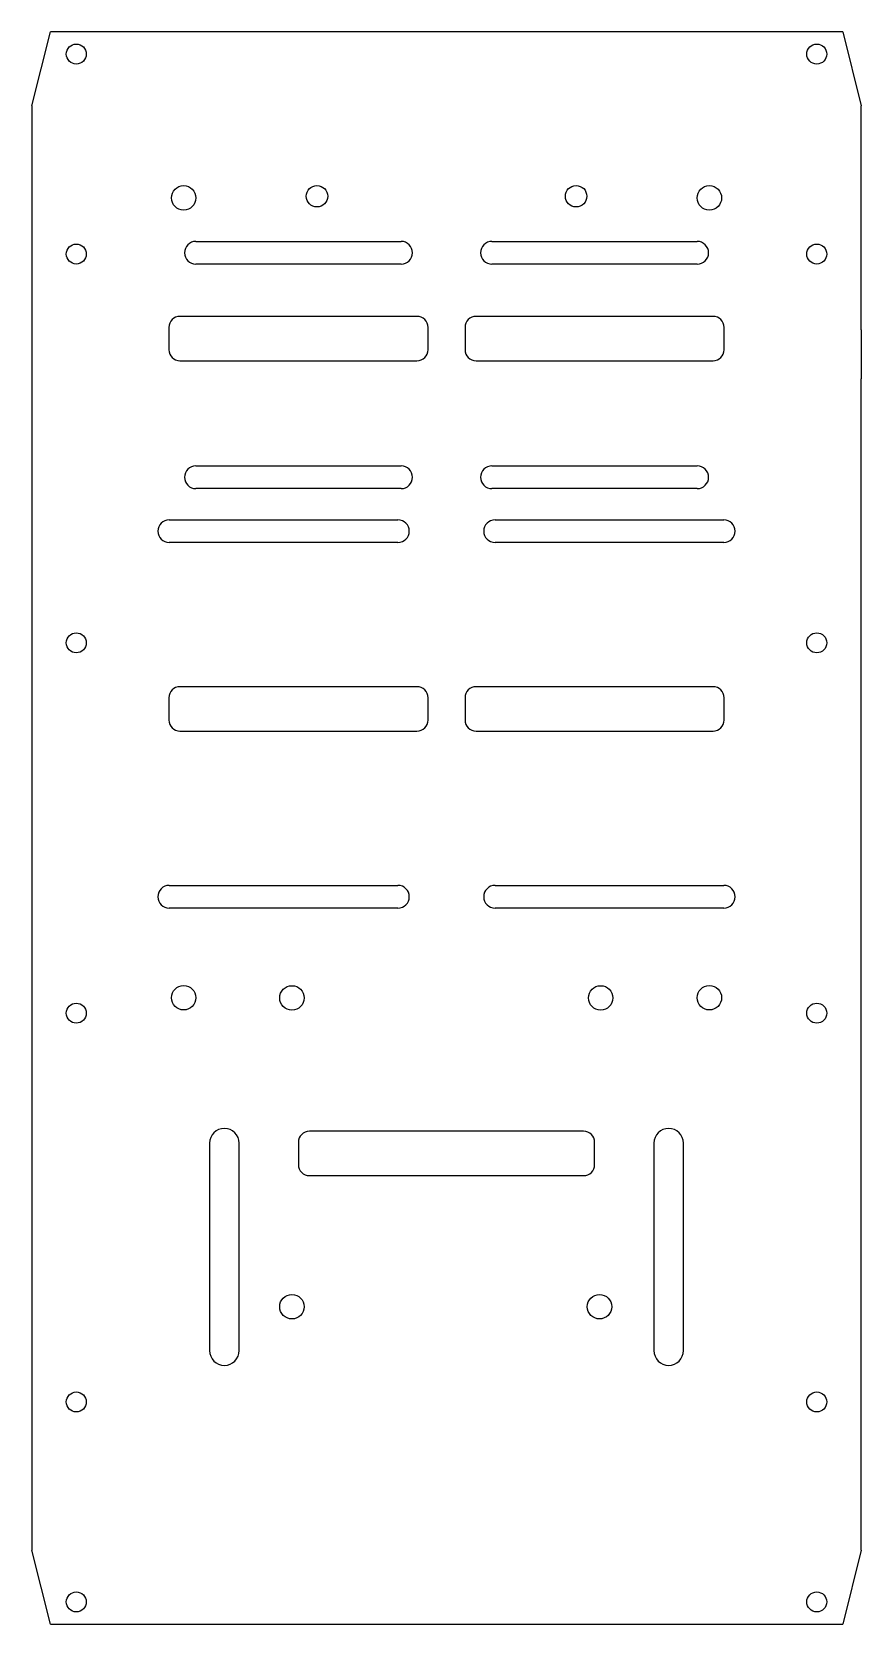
# Model space of a CAD drawing. Header units: inches. Extents: x 8 to 120, y 5 to 220.
import ezdxf

# ---------------------------------------------------------------- set-up
doc = ezdxf.new("R2010")
doc.units = ezdxf.units.IN
doc.header["$MEASUREMENT"] = 0
doc.layers.add('VISIBLE', color=7, linetype='Continuous')

msp = doc.modelspace()

# ---------------------------------------------------------------- linework, layer by layer
at = {"color": 7, "linetype": 'Continuous', "lineweight": 25}
for p, q in [((59.51, 181.46), (27.51, 181.46)), ((99.51, 181.46), (67.51, 181.46)), ((26.01, 179.96), (26.01, 176.96)), ((61.01, 176.96), (61.01, 179.96)), ((66.01, 179.96), (66.01, 176.96)), ((101.01, 176.96), (101.01, 179.96)), ((27.51, 175.46), (59.51, 175.46)), ((67.51, 175.46), (99.51, 175.46)), ((59.51, 131.46), (27.51, 131.46)), ((99.51, 131.46), (67.51, 131.46)), ((26.01, 129.96), (26.01, 126.96)), ((61.01, 126.96), (61.01, 129.96)), ((66.01, 129.96), (66.01, 126.96)), ((101.01, 126.96), (101.01, 129.96)), ((27.51, 125.46), (59.51, 125.46)), ((67.51, 125.46), (99.51, 125.46)), ((82.01, 71.44), (45.01, 71.44)), ((31.51, 69.82), (31.51, 41.82)), ((35.51, 41.82), (35.51, 69.82)), ((43.51, 69.94), (43.51, 66.94)), ((83.51, 66.94), (83.51, 69.94)), ((91.51, 69.82), (91.51, 41.82)), ((95.51, 41.82), (95.51, 69.82)), ((45.01, 65.44), (82.01, 65.44))]:
    msp.add_line(p, q, dxfattribs=at)
for p, q in [((7.51, 179.63), (7.51, 173.03)), ((119.51, 179.63), (119.51, 173.03))]:
    msp.add_line(p, q)
for points in [[(29.65, 191.58), (57.37, 191.58)], [(69.65, 191.58), (97.37, 191.58)], [(57.37, 188.52), (29.65, 188.52)], [(97.37, 188.52), (69.65, 188.52)], [(29.65, 161.26), (57.37, 161.26)], [(69.65, 161.26), (97.37, 161.26)], [(57.37, 158.2), (29.65, 158.2)], [(97.37, 158.2), (69.65, 158.2)], [(26.06, 153.99), (56.95, 153.99)], [(70.06, 153.99), (100.95, 153.99)], [(56.95, 150.93), (26.06, 150.93)], [(100.95, 150.93), (70.06, 150.93)], [(26.06, 104.63), (56.95, 104.63)], [(70.06, 104.63), (100.95, 104.63)], [(56.95, 101.57), (26.06, 101.57)], [(100.95, 101.57), (70.06, 101.57)]]:
    msp.add_lwpolyline(points)
for centre, radius in [((28.01, 197.46), 1.65), ((46.01, 197.68), 1.45), ((81.01, 197.68), 1.45), ((99.01, 197.46), 1.65), ((28.01, 89.46), 1.65), ((42.63, 89.44), 1.65), ((84.33, 89.44), 1.65), ((99.01, 89.46), 1.65), ((42.63, 47.74), 1.65), ((84.17, 47.74), 1.65)]:
    msp.add_circle(centre, radius, dxfattribs=at)
for centre, start, end in [((29.65, 190.05), 90, 270), ((57.37, 190.05), 270, 90), ((69.65, 190.05), 90, 270), ((97.37, 190.05), 270, 90), ((29.65, 159.73), 90, 270), ((57.37, 159.73), 270, 90), ((69.65, 159.73), 90, 270), ((97.37, 159.73), 270, 90), ((26.06, 152.46), 90, 270), ((56.95, 152.46), 270, 90), ((70.06, 152.46), 90, 270), ((100.95, 152.46), 270, 90), ((26.06, 103.1), 90, 270), ((56.95, 103.1), 270, 90), ((70.06, 103.1), 90, 270), ((100.95, 103.1), 270, 90)]:
    msp.add_arc(centre, 1.53, start, end)
for centre, radius, start, end in [((27.51, 179.96), 1.5, 90, 180), ((59.51, 179.96), 1.5, 0, 90), ((67.51, 179.96), 1.5, 90, 180), ((99.51, 179.96), 1.5, 0, 90), ((27.51, 176.96), 1.5, 180, 270), ((59.51, 176.96), 1.5, 270, 0), ((67.51, 176.96), 1.5, 180, 270), ((99.51, 176.96), 1.5, 270, 0), ((27.51, 129.96), 1.5, 90, 180), ((59.51, 129.96), 1.5, 0, 90), ((67.51, 129.96), 1.5, 90, 180), ((99.51, 129.96), 1.5, 0, 90), ((27.51, 126.96), 1.5, 180, 270), ((59.51, 126.96), 1.5, 270, 0), ((67.51, 126.96), 1.5, 180, 270), ((99.51, 126.96), 1.5, 270, 0), ((33.51, 69.82), 2, 0, 180), ((45.01, 69.94), 1.5, 90, 180), ((82.01, 69.94), 1.5, 0, 90), ((93.51, 69.82), 2, 0, 180), ((45.01, 66.94), 1.5, 180, 270), ((82.01, 66.94), 1.5, 270, 0), ((33.51, 41.82), 2, 180, 0), ((93.51, 41.82), 2, 180, 0)]:
    msp.add_arc(centre, radius, start, end, dxfattribs=at)
at = {"layer": 'VISIBLE'}
for p, q in [((7.51, 209.88), (10.01, 219.88)), ((117.01, 219.88), (10.01, 219.88)), ((117.01, 219.88), (119.51, 209.88)), ((7.51, 209.88), (7.51, 179.63)), ((119.51, 179.63), (119.51, 209.88)), ((7.51, 173.03), (7.51, 14.88)), ((119.51, 14.88), (119.51, 173.03)), ((10.01, 4.88), (7.51, 14.88)), ((119.51, 14.88), (117.01, 4.88)), ((10.01, 4.88), (117.01, 4.88))]:
    msp.add_line(p, q, dxfattribs=at)
for centre in [(13.51, 216.88), (113.51, 216.88), (13.51, 189.88), (113.51, 189.88), (13.51, 137.38), (113.51, 137.38), (13.51, 87.38), (113.51, 87.38), (13.51, 34.88), (113.51, 34.88), (13.51, 7.88), (113.51, 7.88)]:
    msp.add_circle(centre, 1.35, dxfattribs=at)

doc.saveas('drawing.dxf')
